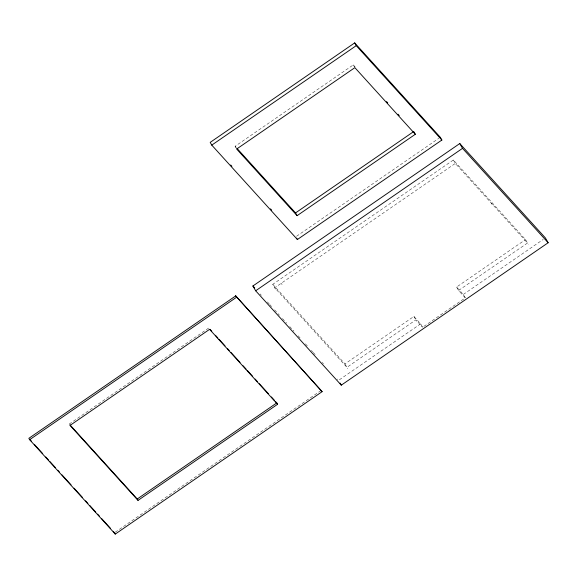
<?xml version="1.0" encoding="UTF-8"?>
<svg xmlns="http://www.w3.org/2000/svg" width="577" height="577" viewBox="0 0 577 577"><rect width="100%" height="100%" fill="white"/><g stroke="black" fill="none" stroke-linecap="round" stroke-linejoin="round"><path stroke-width="0.43" stroke-dasharray="2.88 2.16" d="M235.87 147.669L235.084 146.291L353.29 64.905L355.107 66.903M296.571 236.26L438.816 138.321M69.24 424.052L208.787 327.967M275.51 289.135L272.762 284.331L453.356 159.995L525.546 239.578L528.301 244.381M272.762 284.331L344.959 363.914L413.911 316.441L420.626 323.848L422.595 327.274L465.278 297.891L463.309 294.458L456.595 287.05L525.546 239.578M115.22 532.21L320.596 390.802M420.626 323.848L338.54 380.366L337.336 379.031M463.309 294.458L543.181 239.462M465.278 297.891L458.564 290.483L527.515 243.011L455.318 163.428L274.731 287.764L346.921 367.347L415.873 319.874L422.595 327.274M235.084 146.291L236.296 147.625M260.148 293.953L261.352 295.28M267.382 301.93L269.192 303.92M269.798 304.584L271.608 306.582M274.623 309.899L279.448 315.222M282.463 318.547L286.682 323.199M289.697 326.524L293.917 331.176M298.136 335.828L301.151 339.153M305.377 343.805L308.392 347.13M311.407 350.448L312.611 351.782M313.21 352.446L316.225 355.771M322.262 362.414L323.466 363.748M491.416 203.219L492.203 204.59M453.356 159.995L456.104 164.798M353.29 64.905L354.862 67.653M456.595 287.05L459.35 291.854M413.911 316.441L416.659 321.245M344.959 363.914L347.707 368.717M281.295 283.242L282.081 284.612"/><path stroke-width="0.87" d="M354.675 42.907L210.201 142.382L211.773 145.123L297.4 239.513L441.874 140.045L440.301 137.297L354.675 42.907L356.247 45.655L441.874 140.045M211.773 145.123L356.247 45.655M236.902 148.289L295.532 212.92L413.738 131.534L415.31 134.282L297.105 215.668L236.657 149.039L354.862 67.653L415.31 134.282M235.712 295.907L28.85 438.332L29.636 439.703L115.263 534.093L322.125 391.668L235.712 295.907L322.125 391.668M29.636 439.703L236.498 297.278M252.914 285.976L459.775 143.55L545.402 237.94L548.15 242.744L341.288 385.169L255.661 290.779L252.914 285.976L254.724 287.966M255.661 290.779L462.523 148.354L548.15 242.744M69.839 424.715L137.239 499.004L276.787 402.926L277.573 404.297L138.026 500.382L70.026 425.422L209.574 329.344L277.573 404.297M386.54 101.552L387.744 102.886M398.022 114.21L399.226 115.544M230.706 164.979L231.911 166.313M270.505 208.852L271.709 210.179M209.992 329.294L211.795 331.285M215.409 335.266L217.817 337.92M219.015 339.247L225.037 345.883M227.439 348.537L229.249 350.52M231.052 352.511L240.082 362.464M243.09 365.782L246.098 369.1M247.302 370.427L252.719 376.392M255.121 379.046L257.53 381.7M259.333 383.691L268.363 393.637M271.37 396.954L274.378 400.272M275.582 401.599L276.787 402.926M30.054 439.66L31.259 440.987M34.274 444.312L42.72 453.616M45.734 456.941L48.749 460.266M49.954 461.593L55.385 467.579M57.794 470.233L59.604 472.231M62.013 474.885L71.058 484.86M74.072 488.185L82.518 497.489M85.533 500.814L87.942 503.469M89.752 505.466L95.782 512.109M97.592 514.107L99.403 516.098M101.812 518.759L110.257 528.063M113.272 531.388L115.263 534.093M459.775 143.55L462.523 148.354M295.532 212.92L297.105 215.668M296.614 238.142L297.4 239.513M340.113 383.106L341.288 385.169M137.239 499.004L138.026 500.382"/></g></svg>
